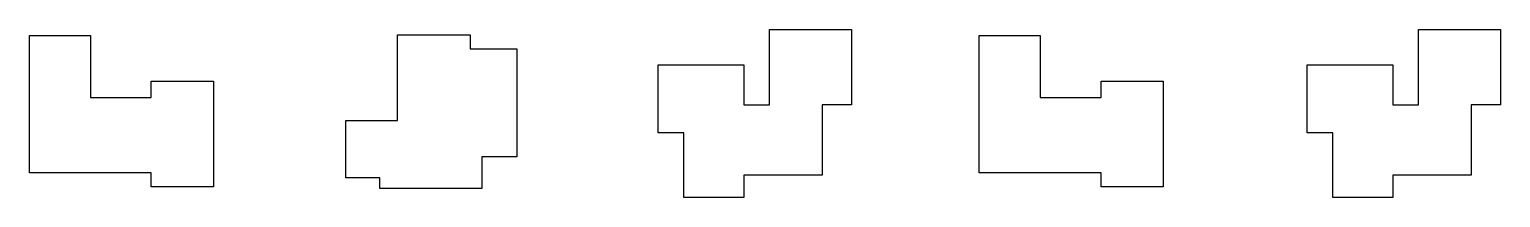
# Model space of a CAD drawing. Header units: feet. Extents: x 113 to 578, y 367 to 713.
# Drawn here: x 113.5 to 578.2, y 366.9 to 419.8 of the extents above.
import ezdxf

# ---------------------------------------------------------------- set-up
doc = ezdxf.new("R2010")
doc.units = ezdxf.units.FT
doc.header["$MEASUREMENT"] = 0
doc.layers.add('Buildings', color=7, linetype='Continuous')

msp = doc.modelspace()

# ---------------------------------------------------------------- linework, layer by layer
at = {"layer": 'Buildings'}
for points in [[(267.48, 413.77), (267.48, 379.74), (256.37, 379.74), (256.37, 369.75), (224.16, 369.75), (224.16, 373.08), (213.43, 373.08), (213.43, 391.21), (229.72, 391.21), (229.72, 418.21), (252.67, 418.21), (252.67, 413.77)], [(312.07, 408.74), (339.09, 408.74), (339.09, 396.16), (347.24, 396.16), (347.24, 419.83), (373.15, 419.83), (373.15, 396.16), (363.9, 396.16), (363.9, 373.96), (339.09, 373.96), (339.09, 366.93), (320.21, 366.93), (320.21, 387.28), (312.07, 387.28)], [(517.07, 408.74), (544.09, 408.74), (544.09, 396.16), (552.24, 396.16), (552.24, 419.83), (578.15, 419.83), (578.15, 396.16), (568.9, 396.16), (568.9, 373.96), (544.09, 373.96), (544.09, 366.93), (525.21, 366.93), (525.21, 387.28), (517.07, 387.28)], [(113.5, 418), (132.75, 418), (132.75, 398.4), (152, 398.4), (152, 403.58), (171.62, 403.58), (171.62, 370.28), (152, 370.28), (152, 374.72), (113.5, 374.72)], [(413.5, 418), (432.75, 418), (432.75, 398.4), (452, 398.4), (452, 403.58), (471.62, 403.58), (471.62, 370.28), (452, 370.28), (452, 374.72), (413.5, 374.72)]]:
    msp.add_lwpolyline(points, close=True, dxfattribs=at)

doc.saveas('drawing.dxf')
